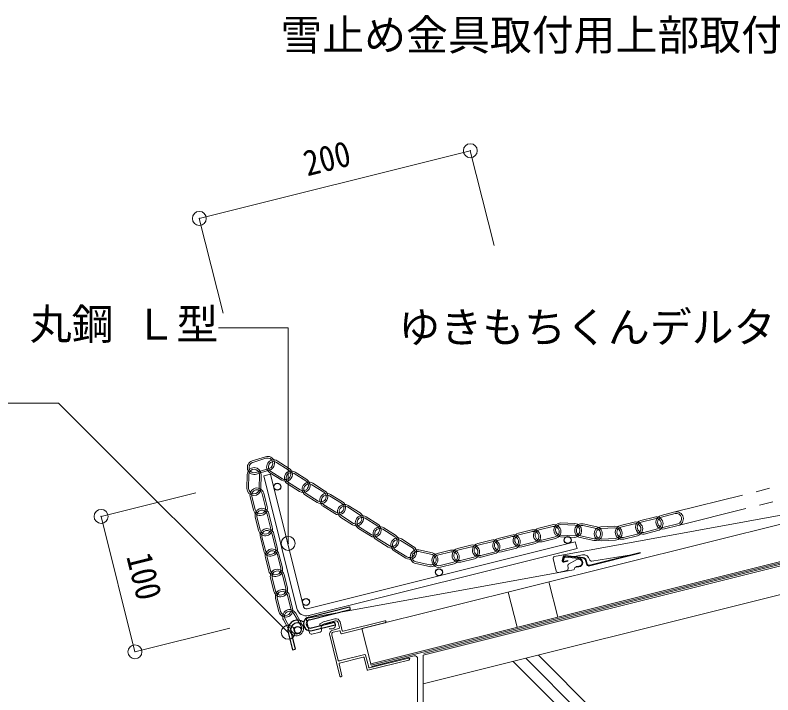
# Model space of a CAD drawing. Units: millimetres on the paper, with parts at other scales. Extents: x -210 to 210, y -148 to 150.
# Drawn here: x 51.6 to 105.9, y 21 to 69.7 of the extents above; entities that cross this region are included whole.
import ezdxf
from ezdxf.enums import TextEntityAlignment as Align

# ---------------------------------------------------------------- set-up
doc = ezdxf.new("R2010")
doc.units = ezdxf.units.MM
doc.header["$PDMODE"] = 32
doc.header["$PDSIZE"] = 1
doc.linetypes.add('CHAIN1', pattern=[8, 5, -1, 1, -1])
for name, color, linetype, lineweight in [('0-2', 5, 'Continuous', 9), ('0-4', 5, 'Continuous', 9), ('0-5', 6, 'Continuous', 9), ('0-7', 5, 'Continuous', 9), ('0-8', 2, 'Continuous', 25), ('0-9', 2, 'Continuous', 25)]:
    doc.layers.add(name, color=color, linetype=linetype, lineweight=lineweight)
doc.styles.add('ＭＳ ゴシック', font='')
doc.styles.get('ＭＳ ゴシック').set_extended_font_data('MS Gothic')

msp = doc.modelspace()

# ---------------------------------------------------------------- linework, layer by layer
at = {"layer": '0-2'}
for p, q in [((76.461, 25.762), (208.844, 58.858)), ((77.091, 23.24), (208.844, 56.178)), ((77.116, 23.143), (208.844, 56.075)), ((80.902, 23.987), (208.844, 55.972)), ((80.851, 23.871), (208.844, 55.869)), ((80.851, 21.809), (208.844, 53.807)), ((90.256, 30.938), (109.263, 34.394)), ((92.299, 30.803), (90.999, 30.949)), ((91.005, 30.999), (92.304, 30.852)), ((91.69, 30.929), (92.262, 31.041)), ((92.764, 30.302), (96.383, 31.207)), ((96.395, 31.158), (92.776, 30.254)), ((95.9, 31.086), (92.934, 30.603)), ((96.383, 31.207), (96.395, 31.158)), ((90.153, 30.778), (90.378, 29.88)), ((90.798, 30.649), (90.865, 30.903)), ((90.913, 30.89), (90.847, 30.636)), ((90.892, 30.612), (90.951, 30.835)), ((90.907, 30.575), (91.198, 30.648)), ((91.21, 30.599), (90.919, 30.526)), ((91.037, 30.895), (92.005, 30.786)), ((91.198, 30.648), (91.21, 30.599)), ((91.855, 30.709), (91.255, 30.393)), ((92.534, 30.399), (92.47, 30.653)), ((92.519, 30.665), (92.582, 30.411)), ((72.599, 26.524), (91.606, 29.98)), ((90.535, 29.785), (91.132, 29.934)), ((91.212, 30.316), (91.23, 30.07)), ((91.79, 30.223), (91.99, 30.238)), ((91.994, 30.188), (91.792, 30.173)), ((89.849, 29.109), (90.479, 26.587)), ((86.938, 28.382), (87.569, 25.859)), ((72.497, 26.364), (72.721, 25.465)), ((73.708, 26.26), (73.487, 26.137)), ((73.764, 26.119), (73.56, 26.006)), ((74.231, 26.236), (73.605, 25.975)), ((73.708, 26.26), (74.533, 26.466)), ((73.764, 26.119), (74.569, 26.32)), ((74.751, 26.211), (74.848, 25.823)), ((74.896, 26.248), (75.054, 25.617)), ((75.006, 25.399), (78.134, 26.181)), ((75.115, 25.581), (78.098, 26.326)), ((72.879, 25.371), (73.475, 25.52)), ((73.555, 25.902), (73.574, 25.656)), ((74.123, 25.758), (74.323, 25.755)), ((74.375, 25.653), (74.812, 25.762)), ((74.411, 25.508), (74.848, 25.617)), ((74.909, 25.581), (74.945, 25.435)), ((76.461, 25.762), (77.116, 23.143)), ((74.157, 25.289), (74.89, 22.355)), ((74.302, 25.326), (74.763, 23.483)), ((74.824, 23.446), (76.667, 23.907)), ((76.728, 23.871), (76.946, 22.998)), ((80.851, 23.871), (80.851, -0.118)), ((101.464, 11.501), (89.095, 23.87)), ((74.86, 23.301), (76.558, 23.725)), ((76.618, 23.689), (76.837, 22.816)), ((76.897, 22.779), (79.832, 23.513)), ((77.007, 22.961), (79.796, 23.658)), ((77.14, 23.046), (80.202, 23.812)), ((80.451, 23.618), (80.451, 16.655)), ((99.654, 11.048), (87.285, 23.418)), ((100.559, 11.275), (88.19, 23.644)), ((74.824, 23.24), (75.036, 22.391))]:
    msp.add_line(p, q, dxfattribs=at)
for centre, radius, start, end in [((90.279, 30.81), 0.13, 100.3062, 194.0362), ((90.99, 30.87), 0.13, 83.5687, 165.3162), ((90.99, 30.87), 0.08, 83.5687, 165.3165), ((91.661, 31.076), 0.15, 263.5687, 281.0857), ((92.345, 30.619), 0.43, 13.1395, 101.0857), ((90.895, 30.623), 0.1, 165.3162, 284.0362), ((90.895, 30.623), 0.05, 165.3165, 284.0362), ((91.028, 30.815), 0.08, 83.5687, 165.3165), ((91.292, 30.322), 0.08, 117.7367, 184.1964), ((91.661, 31.076), 0.2, 263.5687, 281.0857), ((91.972, 30.487), 0.25, 274.1964, 117.7367), ((91.972, 30.487), 0.3, 274.1964, 83.5687), ((92.276, 30.604), 0.2, 14.0362, 83.5687), ((92.276, 30.604), 0.25, 14.0362, 83.5687), ((92.728, 30.448), 0.2, 194.0362, 284.0362), ((92.728, 30.448), 0.15, 194.0362, 284.0362), ((92.91, 30.751), 0.15, 193.1395, 279.2541), ((90.504, 29.911), 0.13, 194.0362, 284.0362), ((91.101, 30.06), 0.13, 284.0362, 4.1964), ((91.592, 30.058), 0.08, 280.3062, 355.9832), ((91.801, 30.044), 0.13, 94.1964, 175.9831), ((72.623, 26.396), 0.13, 100.3062, 194.0362), ((73.523, 26.071), 0.075, 119.0362, 299.0362), ((74.327, 26.005), 0.25, 269.1032, 112.6435), ((74.605, 26.175), 0.3, 14.0362, 104.0362), ((74.605, 26.175), 0.15, 14.0362, 104.0362), ((78.116, 26.254), 0.075, 284.0362, 104.0362), ((73.444, 25.646), 0.13, 284.0362, 4.1964), ((73.635, 25.901), 0.08, 112.6435, 179.1031), ((74.448, 25.362), 0.3, 104.0362, 194.0362), ((74.448, 25.362), 0.15, 104.0362, 194.0362), ((74.799, 25.811), 0.05, 284.0362, 14.0362), ((74.86, 25.568), 0.05, 14.0362, 104.0362), ((75.103, 25.629), 0.05, 194.0362, 284.0362), ((72.847, 25.497), 0.13, 194.0362, 284.0362), ((74.994, 25.447), 0.05, 194.0362, 284.0362), ((76.679, 23.859), 0.05, 14.0362, 104.0362), ((74.812, 23.495), 0.05, 194.0362, 284.0362), ((76.57, 23.677), 0.05, 14.0362, 104.0362), ((79.814, 23.586), 0.075, 284.0362, 104.0362), ((80.251, 23.618), 0.2, 0, 104.0362), ((74.872, 23.252), 0.05, 104.0362, 194.0362), ((76.885, 22.828), 0.05, 194.0362, 284.0362), ((76.994, 23.01), 0.05, 194.0362, 284.0362), ((74.963, 22.373), 0.075, 194.0362, 14.0362)]:
    msp.add_arc(centre, radius, start, end, dxfattribs=at)
at = {"layer": '0-4'}
for points in [[(71.184, 31.871), (71.184, 47.312), (66.184, 47.312)], [(71.186, 25.477), (54.749, 41.914), (49.749, 41.914)]]:
    msp.add_lwpolyline(points, dxfattribs=at)
for p in [(71.184, 31.871), (71.18, 25.501)]:
    msp.add_point(p, dxfattribs=at)
at = {"layer": '0-5'}
for p, q in [((64.821, 55.147), (84.224, 59.998)), ((84.224, 59.998), (85.921, 53.207)), ((64.821, 55.147), (66.519, 48.356)), ((57.787, 33.804), (64.578, 35.502)), ((60.213, 24.103), (57.787, 33.804)), ((60.213, 24.103), (67.004, 25.8))]:
    msp.add_line(p, q, dxfattribs=at)
at = {"layer": '0-5', "color": 2}
for p in [(84.224, 59.998), (64.821, 55.147), (57.787, 33.804), (60.213, 24.103)]:
    msp.add_point(p, dxfattribs=at)
at = {"layer": '0-7', "linetype": 'CHAIN1'}
for p, q in [((98.858, 34.119), (116.58, 38.55)), ((99.1, 33.149), (116.823, 37.579))]:
    msp.add_line(p, q, dxfattribs=at)
at = {"layer": '0-7'}
for p, q in [((68.604, 37.775), (69.556, 38.081)), ((68.641, 37.661), (69.593, 37.967)), ((70.341, 37.673), (71.188, 37.14)), ((70.405, 37.774), (71.251, 37.242)), ((68.874, 36.937), (69.826, 37.244)), ((69.863, 37.13), (68.911, 36.823)), ((70.719, 36.395), (69.873, 36.927)), ((69.937, 37.029), (70.783, 36.497)), ((71.675, 36.976), (72.521, 36.444)), ((68.232, 35.808), (68.249, 36.807)), ((68.352, 35.806), (68.369, 36.805)), ((69.112, 35.793), (69.129, 36.793)), ((69.249, 36.791), (69.232, 35.791)), ((71.611, 36.874), (72.458, 36.342)), ((71.989, 35.597), (71.143, 36.129)), ((71.207, 36.231), (72.053, 35.699)), ((72.881, 36.076), (73.728, 35.544)), ((72.945, 36.178), (73.791, 35.646)), ((69.56, 34.46), (69.317, 35.43)), ((69.434, 35.459), (69.676, 34.489)), ((73.259, 34.799), (72.413, 35.331)), ((72.476, 35.433), (73.323, 34.901)), ((74.151, 35.278), (74.998, 34.746)), ((74.215, 35.379), (75.061, 34.847)), ((68.706, 34.246), (68.463, 35.217)), ((68.822, 34.276), (68.58, 35.246)), ((74.529, 34.001), (73.683, 34.533)), ((73.746, 34.634), (74.593, 34.102)), ((75.421, 34.48), (76.268, 33.948)), ((75.485, 34.581), (76.331, 34.049)), ((69.07, 32.791), (68.827, 33.761)), ((69.186, 32.82), (68.944, 33.79)), ((69.924, 33.005), (69.681, 33.975)), ((69.797, 34.004), (70.04, 33.034)), ((75.799, 33.203), (74.953, 33.735)), ((75.016, 33.836), (75.863, 33.304)), ((76.691, 33.681), (77.538, 33.149)), ((76.755, 33.783), (77.601, 33.251)), ((96.432, 33.512), (97.402, 33.755)), ((96.461, 33.396), (97.431, 33.639)), ((97.887, 33.876), (98.858, 34.119)), ((97.917, 33.76), (98.887, 34.002)), ((89.121, 32.955), (90.091, 33.198)), ((90.711, 33.214), (91.711, 33.176)), ((90.716, 33.333), (91.715, 33.296)), ((92.276, 33.149), (93.254, 32.939)), ((92.301, 33.266), (93.279, 33.056)), ((93.567, 33.053), (94.566, 33.103)), ((94.977, 33.149), (95.947, 33.391)), ((95.006, 33.032), (95.976, 33.275)), ((98.101, 33.023), (99.071, 33.265)), ((99.1, 33.149), (98.13, 32.906)), ((77.069, 32.404), (76.223, 32.936)), ((76.286, 33.038), (77.133, 32.506)), ((77.961, 32.883), (78.808, 32.351)), ((78.025, 32.985), (78.871, 32.453)), ((87.665, 32.591), (88.635, 32.834)), ((87.694, 32.475), (88.665, 32.717)), ((89.15, 32.839), (90.12, 33.081)), ((93.573, 32.933), (94.572, 32.983)), ((96.646, 32.659), (97.616, 32.901)), ((97.645, 32.785), (96.675, 32.542)), ((69.434, 31.336), (69.191, 32.306)), ((69.55, 31.365), (69.307, 32.335)), ((70.287, 31.549), (70.045, 32.52)), ((70.161, 32.549), (70.404, 31.579)), ((78.339, 31.606), (77.493, 32.138)), ((77.556, 32.24), (78.403, 31.708)), ((79.231, 32.085), (80.078, 31.553)), ((79.295, 32.187), (80.141, 31.655)), ((84.755, 31.864), (85.725, 32.106)), ((86.21, 32.227), (87.18, 32.47)), ((86.239, 32.111), (87.209, 32.354)), ((89.334, 32.101), (90.304, 32.344)), ((90.333, 32.227), (89.363, 31.985)), ((91.678, 32.297), (90.678, 32.334)), ((90.683, 32.454), (91.682, 32.417)), ((93.068, 32.078), (92.091, 32.289)), ((92.116, 32.406), (93.094, 32.196)), ((93.611, 32.174), (94.609, 32.224)), ((94.615, 32.104), (93.617, 32.054)), ((95.19, 32.295), (96.161, 32.537)), ((96.19, 32.421), (95.22, 32.179)), ((83.3, 31.5), (84.27, 31.742)), ((83.329, 31.383), (84.299, 31.626)), ((84.784, 31.747), (85.754, 31.99)), ((86.424, 31.374), (87.394, 31.616)), ((87.423, 31.5), (86.453, 31.257)), ((87.879, 31.738), (88.849, 31.98)), ((88.878, 31.864), (87.908, 31.621)), ((70.651, 30.094), (70.409, 31.064)), ((70.525, 31.093), (70.768, 30.123)), ((79.609, 30.808), (78.763, 31.34)), ((78.826, 31.442), (79.673, 30.909)), ((80.503, 31.28), (81.481, 31.07)), ((80.529, 31.398), (81.506, 31.187)), ((81.844, 31.136), (82.815, 31.379)), ((81.874, 31.02), (82.844, 31.262)), ((84.968, 31.01), (85.938, 31.252)), ((85.968, 31.136), (84.997, 30.893)), ((69.797, 29.881), (69.555, 30.851)), ((69.914, 29.91), (69.671, 30.88)), ((81.296, 30.21), (80.318, 30.42)), ((80.343, 30.537), (81.321, 30.327)), ((82.058, 30.282), (83.028, 30.525)), ((83.057, 30.408), (82.087, 30.166)), ((83.513, 30.646), (84.483, 30.889)), ((84.512, 30.772), (83.542, 30.53)), ((70.161, 28.426), (69.919, 29.396)), ((70.278, 28.455), (70.035, 29.425)), ((71.015, 28.639), (70.772, 29.609)), ((70.889, 29.638), (71.131, 28.668)), ((70.525, 26.97), (70.282, 27.941)), ((70.641, 26.999), (70.399, 27.97)), ((71.379, 27.184), (71.136, 28.154)), ((71.253, 28.183), (71.495, 27.213)), ((72.107, 25.937), (71.621, 26.811)), ((71.726, 26.869), (72.212, 25.995)), ((71.337, 25.51), (70.852, 26.384)), ((71.442, 25.568), (70.957, 26.442))]:
    msp.add_line(p, q, dxfattribs=at)
for centre, radius, start, end in [((69.709, 37.605), 0.5, 287.8503, 107.8503), ((69.709, 37.605), 0.38, 287.8503, 107.8503), ((68.757, 37.299), 0.5, 107.8503, 287.8503), ((68.757, 37.299), 0.38, 107.8503, 287.8503), ((70.139, 37.351), 0.5, 57.8503, 237.8502), ((70.139, 37.351), 0.38, 57.8503, 237.8502), ((68.749, 36.799), 0.5, 359.0362, 179.0362), ((68.749, 36.799), 0.38, 359.0362, 179.0362), ((70.985, 36.819), 0.5, 237.8502, 57.8503), ((70.985, 36.819), 0.38, 237.8502, 57.8503), ((71.409, 36.553), 0.5, 57.8503, 237.8502), ((71.409, 36.553), 0.38, 57.8503, 237.8502), ((72.255, 36.02), 0.5, 237.8502, 57.8503), ((68.732, 35.799), 0.5, 179.0362, 359.0362), ((68.732, 35.799), 0.38, 179.0362, 359.0362), ((68.949, 35.338), 0.5, 14.0362, 194.0362), ((72.255, 36.02), 0.38, 237.8502, 57.8503), ((72.679, 35.754), 0.5, 57.8503, 237.8502), ((72.679, 35.754), 0.38, 57.8503, 237.8502), ((68.949, 35.338), 0.38, 14.0362, 194.0362), ((73.525, 35.222), 0.5, 237.8502, 57.8503), ((73.525, 35.222), 0.38, 237.8502, 57.8503), ((73.949, 34.956), 0.5, 57.8503, 237.8502), ((73.949, 34.956), 0.38, 57.8503, 237.8502), ((74.795, 34.424), 0.5, 237.8502, 57.8503), ((74.795, 34.424), 0.38, 237.8502, 57.8503), ((69.191, 34.368), 0.5, 194.0362, 14.0362), ((69.312, 33.883), 0.5, 14.0362, 194.0362), ((69.191, 34.368), 0.38, 194.0362, 14.0362), ((69.312, 33.883), 0.38, 14.0362, 194.0362), ((75.219, 34.158), 0.5, 57.8503, 237.8502), ((75.219, 34.158), 0.38, 57.8503, 237.8502), ((76.065, 33.626), 0.5, 237.8502, 57.8503), ((76.065, 33.626), 0.38, 237.8502, 57.8503), ((76.489, 33.36), 0.5, 57.8503, 237.8502), ((76.489, 33.36), 0.38, 57.8503, 237.8502), ((97.524, 33.27), 0.5, 284.0362, 104.0362), ((97.524, 33.27), 0.38, 284.0362, 104.0362), ((98.009, 33.391), 0.5, 104.0362, 284.0362), ((98.009, 33.391), 0.38, 104.0362, 284.0362), ((98.979, 33.634), 0.5, 284.0362, 104.0362), ((98.979, 33.634), 0.38, 284.0362, 104.0362), ((77.335, 32.828), 0.5, 237.8502, 57.8503), ((77.335, 32.828), 0.38, 237.8502, 57.8503), ((90.212, 32.713), 0.5, 284.0362, 104.0362), ((90.212, 32.713), 0.38, 284.0362, 104.0362), ((90.697, 32.834), 0.5, 87.8503, 267.8503), ((90.697, 32.834), 0.38, 87.8503, 267.8503), ((91.696, 32.796), 0.5, 267.8503, 87.8503), ((91.696, 32.796), 0.38, 267.8503, 87.8503), ((92.196, 32.778), 0.5, 77.8503, 257.8503), ((92.196, 32.778), 0.38, 77.8503, 257.8503), ((94.591, 32.603), 0.5, 272.8503, 92.8503), ((95.098, 32.664), 0.5, 104.0362, 284.0362), ((96.068, 32.906), 0.5, 284.0362, 104.0362), ((96.068, 32.906), 0.38, 284.0362, 104.0362), ((96.553, 33.027), 0.5, 104.0362, 284.0362), ((96.553, 33.027), 0.38, 104.0362, 284.0362), ((69.555, 32.912), 0.5, 194.0362, 14.0362), ((69.676, 32.427), 0.5, 14.0362, 194.0362), ((69.555, 32.912), 0.38, 194.0362, 14.0362), ((69.676, 32.427), 0.38, 14.0362, 194.0362), ((77.759, 32.562), 0.5, 57.8503, 237.8502), ((77.759, 32.562), 0.38, 57.8503, 237.8502), ((87.787, 32.106), 0.5, 104.0362, 284.0362), ((88.757, 32.349), 0.5, 284.0362, 104.0362), ((88.757, 32.349), 0.38, 284.0362, 104.0362), ((89.242, 32.47), 0.5, 104.0362, 284.0362), ((89.242, 32.47), 0.38, 104.0362, 284.0362), ((93.174, 32.567), 0.5, 257.8503, 77.8503), ((93.592, 32.554), 0.5, 92.8503, 272.8503), ((93.174, 32.567), 0.38, 257.8503, 77.8503), ((93.592, 32.554), 0.38, 92.8503, 272.8503), ((94.591, 32.603), 0.38, 272.8503, 92.8503), ((95.098, 32.664), 0.38, 104.0362, 284.0362), ((78.605, 32.029), 0.5, 237.8502, 57.8503), ((78.605, 32.029), 0.38, 237.8502, 57.8503), ((79.029, 31.763), 0.5, 57.8503, 237.8502), ((79.029, 31.763), 0.38, 57.8503, 237.8502), ((85.846, 31.621), 0.5, 284.0362, 104.0362), ((86.331, 31.742), 0.5, 104.0362, 284.0362), ((86.331, 31.742), 0.38, 104.0362, 284.0362), ((87.302, 31.985), 0.5, 284.0362, 104.0362), ((87.302, 31.985), 0.38, 284.0362, 104.0362), ((87.787, 32.106), 0.38, 104.0362, 284.0362), ((69.919, 31.457), 0.5, 194.0362, 14.0362), ((70.04, 30.972), 0.5, 14.0362, 194.0362), ((69.919, 31.457), 0.38, 194.0362, 14.0362), ((79.875, 31.231), 0.5, 237.8502, 57.8503), ((79.875, 31.231), 0.38, 237.8502, 57.8503), ((83.421, 31.015), 0.5, 104.0362, 284.0362), ((84.391, 31.257), 0.5, 284.0362, 104.0362), ((84.391, 31.257), 0.38, 284.0362, 104.0362), ((84.876, 31.379), 0.5, 104.0362, 284.0362), ((84.876, 31.379), 0.38, 104.0362, 284.0362), ((85.846, 31.621), 0.38, 284.0362, 104.0362), ((70.04, 30.972), 0.38, 14.0362, 194.0362), ((80.423, 30.909), 0.5, 77.8503, 257.8503), ((80.423, 30.909), 0.38, 77.8503, 257.8503), ((81.401, 30.698), 0.5, 257.8503, 77.8503), ((81.401, 30.698), 0.38, 257.8503, 77.8503), ((81.966, 30.651), 0.5, 104.0362, 284.0362), ((81.966, 30.651), 0.38, 104.0362, 284.0362), ((82.936, 30.893), 0.5, 284.0362, 104.0362), ((82.936, 30.893), 0.38, 284.0362, 104.0362), ((83.421, 31.015), 0.38, 104.0362, 284.0362), ((70.282, 30.002), 0.5, 194.0362, 14.0362), ((70.404, 29.517), 0.5, 14.0362, 194.0362), ((70.282, 30.002), 0.38, 194.0362, 14.0362), ((70.404, 29.517), 0.38, 14.0362, 194.0362), ((70.646, 28.547), 0.5, 194.0362, 14.0362), ((70.768, 28.062), 0.5, 14.0362, 194.0362), ((70.646, 28.547), 0.38, 194.0362, 14.0362), ((70.768, 28.062), 0.38, 14.0362, 194.0362), ((71.01, 27.092), 0.5, 194.0362, 14.0362), ((71.01, 27.092), 0.38, 194.0362, 14.0362), ((71.289, 26.627), 0.5, 29.0362, 209.0362), ((71.289, 26.627), 0.38, 29.0362, 209.0362), ((71.774, 25.752), 0.5, 209.0362, 29.0362), ((71.774, 25.752), 0.38, 209.0362, 29.0362)]:
    msp.add_arc(centre, radius, start, end, dxfattribs=at)
at = {"layer": '0-8', "color": 5, "lineweight": 9}
for p, q in [((69.429, 36.715), (69.914, 36.836)), ((71.806, 27.207), (69.429, 36.715)), ((72.291, 27.328), (69.914, 36.836)), ((72.533, 27.183), (91.742, 31.985)), ((72.655, 26.698), (91.864, 31.5)), ((91.742, 31.985), (91.864, 31.5))]:
    msp.add_line(p, q, dxfattribs=at)
at = {"layer": '0-8'}
for centre in [(70.399, 35.926), (91.197, 32.106), (81.98, 29.802), (72.461, 27.68)]:
    msp.add_circle(centre, 0.25, dxfattribs=at)
at = {"layer": '0-8', "color": 5, "lineweight": 9}
for centre, radius, start in [((72.485, 27.377), 0.7, 194.0362), ((72.485, 27.377), 0.2, 194.0362), ((72.521, 27.438), 0.75, 282.0601)]:
    msp.add_arc(centre, radius, start, 284.0362, dxfattribs=at)
at = {"layer": '0-9'}
for p, q in [((72.659, 26.593), (75.57, 27.32)), ((72.708, 26.399), (75.618, 27.126)), ((75.57, 27.32), (75.618, 27.126)), ((72.853, 25.817), (74.502, 26.229)), ((74.502, 26.229), (74.551, 26.035)), ((71.374, 25.55), (71.689, 24.289)), ((72.902, 25.623), (74.551, 26.035)), ((71.495, 24.24), (71.689, 24.289))]:
    msp.add_line(p, q, dxfattribs=at)
msp.add_lwpolyline([(71.18, 25.501), (71.186, 25.477), (71.495, 24.24)], dxfattribs=at)
msp.add_circle((71.859, 25.671), 0.25, dxfattribs=at)
for centre, radius, start, end in [((72.78, 26.108), 0.5, 104.0362, 284.0362), ((71.859, 25.671), 0.7, 51.6404, 194.0362), ((71.859, 25.671), 0.5, 14.0362, 194.0362), ((72.78, 26.108), 0.3, 104.0362, 284.0362)]:
    msp.add_arc(centre, radius, start, end, dxfattribs=at)

# ---------------------------------------------------------------- texts
at = {"layer": '0-4', "color": 7, "style": 'ＭＳ ゴシック'}
for s, p in [('雪止め金具取付用上部取付部品', (70.624, 66.525)), ('丸鋼 Ｌ型', (52.684, 45.812)), ('ゆきもちくんデルタ', (79.077, 45.597))]:
    msp.add_text(s, height=2.199, dxfattribs=at).set_placement(p, align=Align.BOTTOM_LEFT)
at = {"layer": '0-5', "color": 7, "style": 'ＭＳ ゴシック', "width": 0.9}
for s, rotation, p in [('200', 14.036, (72.679, 57.627)), ('100', 284.036, (59.055, 30.797))]:
    msp.add_text(s, height=1.833, rotation=rotation, dxfattribs=at).set_placement(p, align=Align.BOTTOM_LEFT)

doc.saveas('drawing.dxf')
